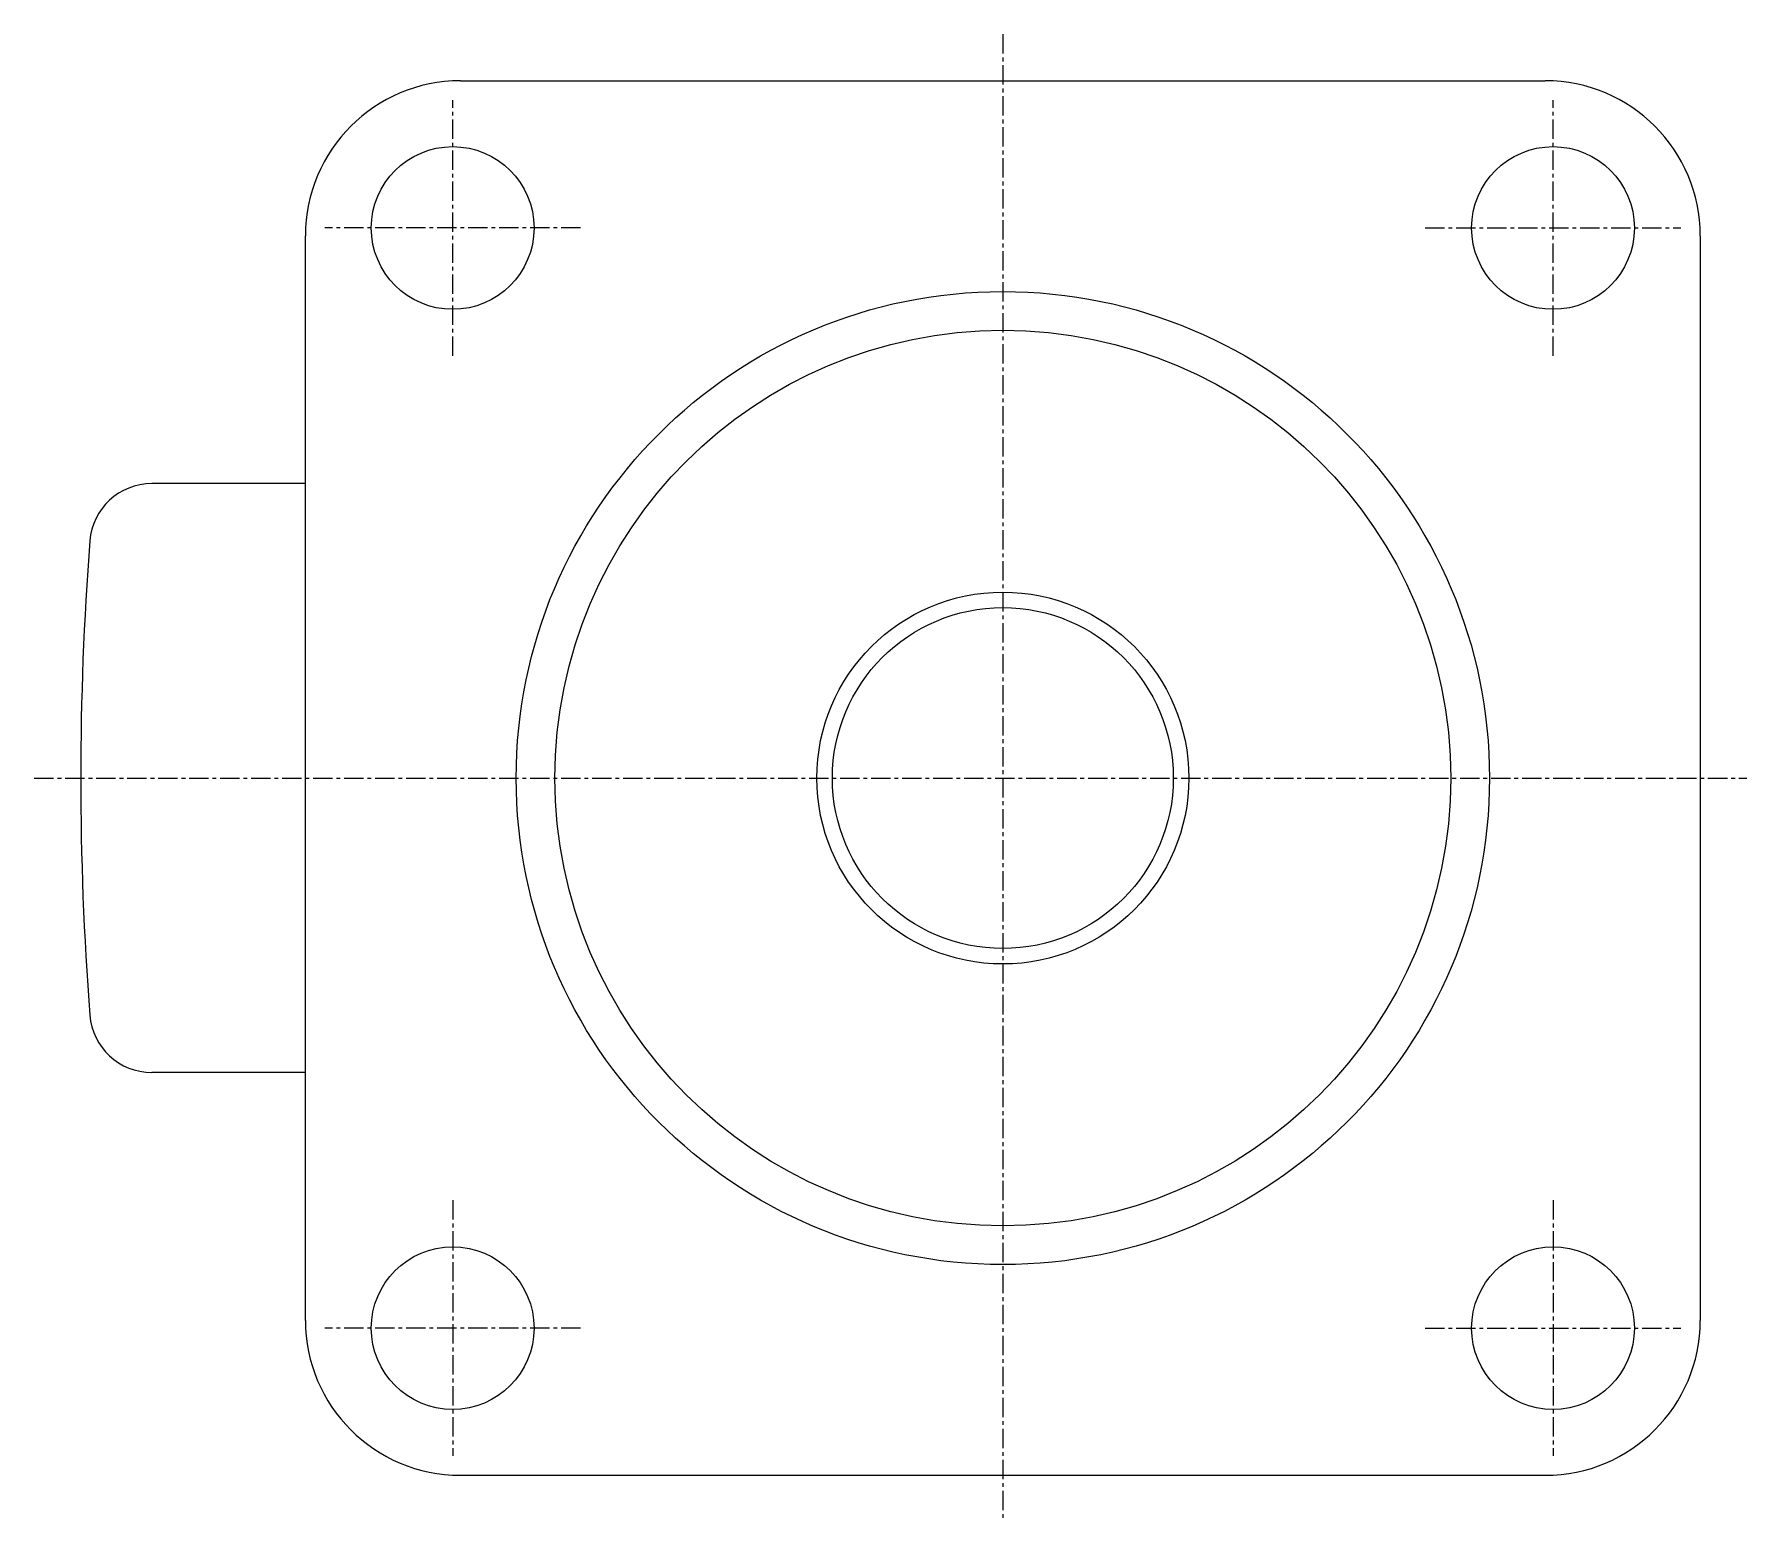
# Model space of a CAD drawing. Extents: x -2637 to -2415, y -360 to 77.
# Drawn here: x -2525.7 to -2415.2, y -19 to 77 of the extents above; entities that cross this region are included whole.
import ezdxf

# ---------------------------------------------------------------- set-up
doc = ezdxf.new("R2010")
doc.units = 0
doc.linetypes.add('CENTER', pattern=[2, 1.25, -0.25, 0.25, -0.25])
doc.layers.get('0').update_dxf_attribs({"linetype": 'CONTINUOUS'})
doc.layers.add('CENTER', color=1, linetype='CENTER')

msp = doc.modelspace()

# ---------------------------------------------------------------- linework, layer by layer
at = {"color": 7, "linetype": 'CONTINUOUS'}
for p, q in [((-2498.24, 73.99), (-2428.24, 73.99)), ((-2508.24, -6.01), (-2508.24, 63.99)), ((-2418.24, 63.99), (-2418.24, -6.01)), ((-2508.24, 47.99), (-2518.16, 47.99)), ((-2508.24, 9.99), (-2518.16, 9.99)), ((-2498.24, -16.01), (-2428.24, -16.01))]:
    msp.add_line(p, q, dxfattribs=at)
for centre, radius in [((-2498.74, 64.49), 5.25), ((-2427.74, 64.49), 5.25), ((-2463.24, 28.99), 31.4), ((-2463.24, 28.99), 28.9), ((-2463.24, 28.99), 12), ((-2463.24, 28.99), 11), ((-2498.74, -6.51), 5.25), ((-2427.74, -6.51), 5.25)]:
    msp.add_circle(centre, radius, dxfattribs=at)
for centre, radius, start, end in [((-2498.24, 63.99), 10, 90, 180), ((-2428.24, 63.99), 10, 0, 90), ((-2518.16, 43.99), 4, 90, 175.6108), ((-2322.74, 28.99), 200, 175.6108, 184.3892), ((-2518.16, 13.99), 4, 184.3892, 270), ((-2498.24, -6.01), 10, 180, 270), ((-2428.24, -6.01), 10, 270, 0)]:
    msp.add_arc(centre, radius, start, end, dxfattribs=at)
at = {"layer": 'CENTER', "color": 1, "linetype": 'CENTER'}
for p, q in [((-2463.24, 76.99), (-2463.24, -19.01)), ((-2498.74, 56.24), (-2498.74, 72.74)), ((-2427.74, 56.24), (-2427.74, 72.74)), ((-2490.49, 64.49), (-2506.99, 64.49)), ((-2435.99, 64.49), (-2419.49, 64.49)), ((-2525.74, 28.99), (-2415.24, 28.99)), ((-2498.74, 1.74), (-2498.74, -14.76)), ((-2427.74, 1.74), (-2427.74, -14.76)), ((-2490.49, -6.51), (-2506.99, -6.51)), ((-2435.99, -6.51), (-2419.49, -6.51))]:
    msp.add_line(p, q, dxfattribs=at)

doc.saveas('drawing.dxf')
